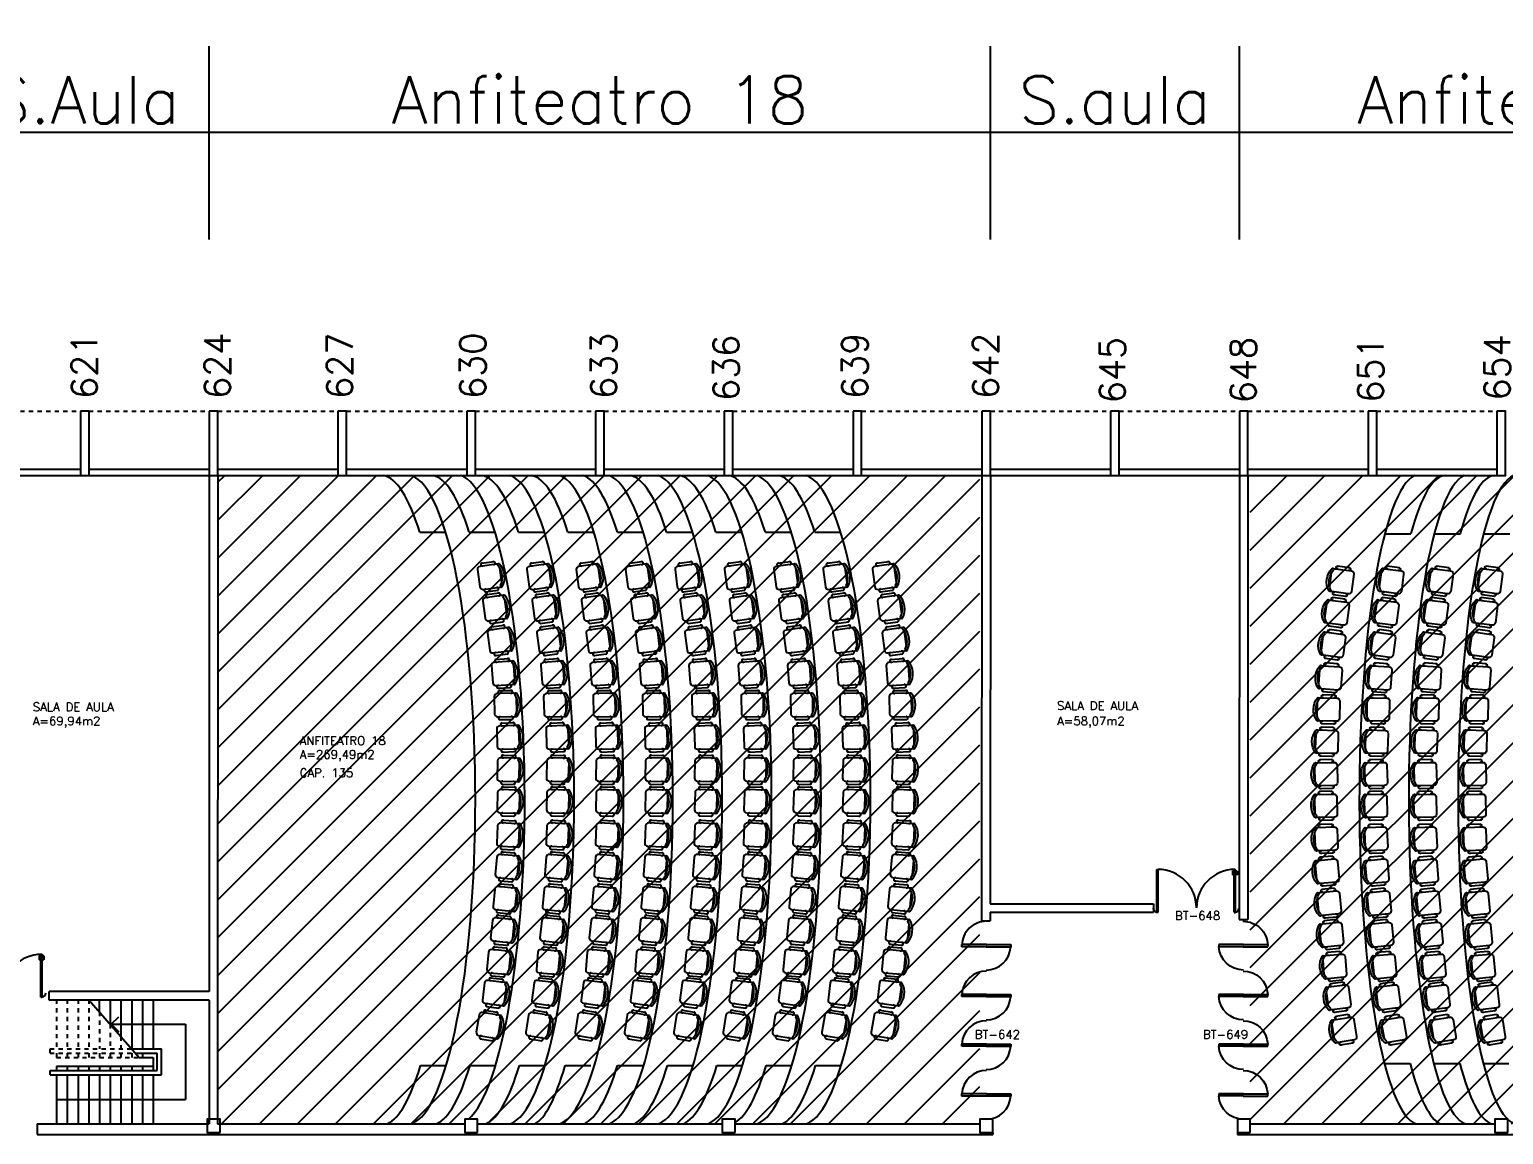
# Model space of a CAD drawing. Extents: x 34 to 586, y 527 to 658.
# Drawn here: x 188.79 to 223.13, y 597.07 to 622.81 of the extents above; entities that cross this region are included whole.
import ezdxf

# ---------------------------------------------------------------- set-up
doc = ezdxf.new("R2010")
doc.units = 0
doc.header["$LTSCALE"] = 0.02
doc.header["$MEASUREMENT"] = 0
doc.header["$PDMODE"] = 98
doc.linetypes.add('HIDDEN2', pattern=[0.1875, 0.125, -0.0625])
doc.layers.get('0').update_dxf_attribs({"linetype": 'CONTINUOUS'})
doc.layers.get('DEFPOINTS').update_dxf_attribs({"linetype": 'CONTINUOUS'})
for name, color, linetype in [('ALV', 2, 'CONTINUOUS'), ('AR-EST-CNC-IDE', 2, 'CONTINUOUS'), ('AREA', 2, 'CONTINUOUS'), ('ESC', 1, 'CONTINUOUS'), ('ESQ', 2, 'CONTINUOUS'), ('ESTR', 3, 'CONTINUOUS'), ('LAYOUT-ANF', 1, 'CONTINUOUS'), ('PORTA', 2, 'CONTINUOUS'), ('PROJ', 1, 'HIDDEN2'), ('TEXTO', 2, 'CONTINUOUS'), ('TEXTO-CENTRO-CUSTO', 2, 'CONTINUOUS'), ('TEXTO-ENDEREÇO', 2, 'CONTINUOUS')]:
    doc.layers.add(name, color=color, linetype=linetype)
doc.styles.add('1', font='romans.shx', dxfattribs={"height": 1.1})
doc.styles.add('NOPILAR', font='simplex.shx', dxfattribs={"height": 0.6})
doc.styles.add('UNB-100', font='simplex.shx', dxfattribs={"height": 0.2})
doc.styles.add('UNB-100-1', font='simplex.shx', dxfattribs={"height": 0.2})
doc.dimstyles.new('1-600', dxfattribs={"dimtxt": 1.1, "dimasz": 2.5, "dimexe": 2, "dimexo": 4, "dimgap": 0.2, "dimtad": 1, "dimdec": 0, "dimzin": 4, "dimdsep": 46, "dimlunit": 6, "dimtxsty": '1', "dimblk1": 'NONE', "dimblk2": 'NONE', "dimsah": 1, "dimcen": 0, "dimclrd": 2, "dimclre": 2, "dimclrt": 2, "dimadec": 0, "dimazin": 0, "dimtfac": 1, "dimtdec": 0, "dimtmove": 2, "dimatfit": 3, "dimldrblk": 'NONE', "dimfxl": 1, "dimtolj": 1, "dimtzin": 0, "dimarcsym": 0})

# ---------------------------------------------------------------- blocks, each defined once
blk = doc.blocks.new('A$C4811567E')
at = {"layer": 'ESQ'}
for p, q in [((0.57, 4.07), (0, 4.07)), ((0, 4.02), (0, 4.07)), ((0.57, 4.02), (0, 4.02)), ((0.567, 4.071), (1.137, 4.071)), ((0.567, 4.021), (1.137, 4.021)), ((1.137, 4.071), (1.137, 4.021)), ((0.57, 2.909), (0, 2.909)), ((0, 2.859), (0, 2.909)), ((0.57, 2.859), (0, 2.859)), ((0.567, 2.91), (1.137, 2.91)), ((0.567, 2.86), (1.137, 2.86)), ((1.137, 2.91), (1.137, 2.86)), ((0.57, 1.752), (0, 1.752)), ((0, 1.702), (0, 1.752)), ((0.567, 1.754), (1.137, 1.754)), ((1.137, 1.754), (1.137, 1.704)), ((0.57, 1.702), (0, 1.702)), ((0.567, 1.704), (1.137, 1.704)), ((0.57, 0.593), (0, 0.593)), ((0, 0.543), (0, 0.593)), ((0.57, 0.543), (0, 0.543)), ((0.567, 0.594), (1.137, 0.594)), ((0.567, 0.544), (1.137, 0.544)), ((1.137, 0.594), (1.137, 0.544))]:
    blk.add_line(p, q, dxfattribs=at)
for centre, radius, start, end in [((0.57, 4.044), 0.569, 89.2432, 179.2432), ((0.566, 4.048), 0.571, 269.7203, 357.2739), ((0.571, 2.882), 0.571, 89.7203, 177.2739), ((0.566, 2.887), 0.571, 269.7203, 357.2739), ((0.571, 1.725), 0.571, 89.7203, 177.2739), ((0.566, 1.731), 0.571, 269.7203, 357.2739), ((0.571, 0.566), 0.571, 89.7203, 177.2739), ((0.566, 0.571), 0.571, 269.7203, 357.2739)]:
    blk.add_arc(centre, radius, start, end, dxfattribs=at)
blk = doc.blocks.new('ESCB-TTN')
at = {"color": 1, "linetype": 'HIDDEN2'}
for p, q in [((-3.549, 2.894), (-3.549, 1.746)), ((-3.299, 2.894), (-3.299, 1.746)), ((-3.049, 2.894), (-3.049, 1.746)), ((-2.799, 2.894), (-2.799, 1.746)), ((-2.549, 2.607), (-2.549, 1.746)), ((-2.299, 2.32), (-2.299, 1.746)), ((-3.702, 1.646), (-3.702, 1.746)), ((-3.702, 1.746), (-1.799, 1.746)), ((-2.049, 2.033), (-2.049, 1.746)), ((-3.702, 1.646), (-1.712, 1.646)), ((-3.549, 1.646), (-3.549, 1.546)), ((-3.549, 1.546), (-1.625, 1.546)), ((-3.299, 1.646), (-3.299, 1.546)), ((-3.049, 1.646), (-3.049, 1.546)), ((-2.799, 1.646), (-2.799, 1.546))]:
    blk.add_line(p, q, dxfattribs=at)
at = {"color": 1}
for p, q in [((-2.799, 2.894), (-1.625, 1.546)), ((-2.549, 2.607), (-2.549, 2.894)), ((-2.299, 2.894), (-2.299, 2.32)), ((-2.049, 2.894), (-2.049, 2.033)), ((-1.799, 2.894), (-1.799, 1.746)), ((-1.549, 2.894), (-1.549, 1.746)), ((-1.299, 2.894), (-1.299, 1.746)), ((-1.799, 1.746), (-1.102, 1.746)), ((-1.102, 1.143), (-1.102, 1.746)), ((-2.549, 1.646), (-2.549, 1.546)), ((-2.299, 1.646), (-2.299, 1.546)), ((-2.049, 1.646), (-2.049, 1.546)), ((-1.799, 1.646), (-1.799, 1.546)), ((-1.712, 1.646), (-1.202, 1.646)), ((-1.625, 1.546), (-1.299, 1.546)), ((-1.549, 1.646), (-1.549, 1.546)), ((-1.299, 1.546), (-1.299, 1.243)), ((-1.202, 1.243), (-1.202, 1.646)), ((-3.702, 1.243), (-1.202, 1.243)), ((-3.702, 1.143), (-3.702, 1.243)), ((-3.702, 1.143), (-1.102, 1.143)), ((-3.549, 1.343), (-3.057, 1.343)), ((-3.549, 1.343), (-3.549, 1.243)), ((-3.549, 1.143), (-3.549, -0.007)), ((-3.299, 1.343), (-3.299, 1.243)), ((-3.299, 1.143), (-3.299, -0.007)), ((-3.057, 1.343), (-2.271, 1.343)), ((-3.049, 1.343), (-3.049, 1.243)), ((-3.049, 1.143), (-3.049, -0.007)), ((-2.799, 1.343), (-2.799, 1.243)), ((-2.799, 1.143), (-2.799, -0.007)), ((-2.549, 1.343), (-2.549, 1.243)), ((-2.549, 1.143), (-2.549, -0.007)), ((-2.336, 1.343), (-2.059, 1.343)), ((-2.299, 1.343), (-2.299, 1.243)), ((-2.299, 1.143), (-2.299, -0.007)), ((-2.059, 1.343), (-1.299, 1.343)), ((-2.049, 1.343), (-2.049, 1.243)), ((-2.049, 1.143), (-2.049, -0.007)), ((-1.799, 1.343), (-1.799, 1.243)), ((-1.799, 1.143), (-1.799, -0.007)), ((-1.549, 1.343), (-1.549, 1.243)), ((-1.549, 1.143), (-1.549, -0.007)), ((-1.299, 1.143), (-1.299, -0.007))]:
    blk.add_line(p, q, dxfattribs=at)
at = {"layer": 'ESC'}
for p, q in [((-2.275, 2.32), (-2.099, 2.497)), ((-2.275, 2.32), (-0.549, 2.32)), ((-2.275, 2.32), (-2.099, 2.143)), ((-0.549, 2.32), (-0.549, 0.568)), ((-3.549, 0.568), (-0.549, 0.568))]:
    blk.add_line(p, q, dxfattribs=at)
blk = doc.blocks.new('PTDP-TTN')
for p, q in [((0.084, 0.9), (0.115, 0.9)), ((0.084, -0.1), (0.084, 0.9)), ((0.114, -0.1), (0.114, 0.9)), ((1.884, 0.9), (1.914, 0.9)), ((1.884, -0.1), (1.884, 0.9)), ((1.914, -0.1), (1.914, 0.9)), ((0.084, -0.1), (0.115, -0.1)), ((1.885, -0.101), (1.915, -0.101))]:
    blk.add_line(p, q)
for centre, radius, start, end in [((0.114, 0.006), 0.892, 0, 90), ((1.899, 0.006), 0.892, 90, 180), ((0.098, 0), 0.098, 180, 270), ((1.896, -0.001), 0.0991, 271.7192, 0)]:
    blk.add_arc(centre, radius, start, end)
blk = doc.blocks.new('*D47')
at = {"layer": 'DEFPOINTS', "color": 0, "transparency": 16777216}
for p in [(232.176, 620.42), (216.976, 613.92), (232.176, 613.92)]:
    blk.add_point(p, dxfattribs=at)
at = {"layer": 'TEXTO-CENTRO-CUSTO', "color": 2, "lineweight": -2, "transparency": 16777216}
for p, q in [((232.176, 617.92), (232.176, 622.42)), ((216.976, 620.42), (232.176, 620.42))]:
    blk.add_line(p, q, dxfattribs=at)
at = {"layer": 'TEXTO-CENTRO-CUSTO', "color": 2, "transparency": 16777216, "insert": (224.576, 621.17), "char_height": 1.1, "attachment_point": 5, "style": '1'}
blk.add_mtext('\\A1;Anfiteatro 19', dxfattribs=at)
blk = doc.blocks.new('_NONE')
at = {"color": 0, "linetype": 'ByBlock'}
blk.add_circle((0, 0), 0.25, dxfattribs=at)
blk = doc.blocks.new('*D48')
at = {"layer": 'DEFPOINTS', "color": 0, "transparency": 16777216}
for p in [(216.976, 620.42), (211.176, 613.92), (216.976, 613.92)]:
    blk.add_point(p, dxfattribs=at)
at = {"layer": 'TEXTO-CENTRO-CUSTO', "color": 2, "lineweight": -2, "transparency": 16777216}
for p, q in [((216.976, 617.92), (216.976, 622.42)), ((211.176, 620.42), (216.976, 620.42))]:
    blk.add_line(p, q, dxfattribs=at)
at = {"layer": 'TEXTO-CENTRO-CUSTO', "color": 2, "transparency": 16777216, "insert": (214.076, 621.17), "char_height": 1.1, "attachment_point": 5, "style": '1'}
blk.add_mtext('\\A1;S.aula', dxfattribs=at)
blk = doc.blocks.new('*D49')
at = {"layer": 'DEFPOINTS', "color": 0, "transparency": 16777216}
for p in [(211.176, 620.42), (192.976, 613.92), (211.176, 613.92)]:
    blk.add_point(p, dxfattribs=at)
at = {"layer": 'TEXTO-CENTRO-CUSTO', "color": 2, "lineweight": -2, "transparency": 16777216}
for p, q in [((211.176, 617.92), (211.176, 622.42)), ((192.976, 620.42), (211.176, 620.42))]:
    blk.add_line(p, q, dxfattribs=at)
at = {"layer": 'TEXTO-CENTRO-CUSTO', "color": 2, "transparency": 16777216, "insert": (202.076, 621.17), "char_height": 1.1, "attachment_point": 5, "style": '1'}
blk.add_mtext('\\A1;Anfiteatro 18', dxfattribs=at)
blk = doc.blocks.new('*D50')
at = {"layer": 'DEFPOINTS', "color": 0, "transparency": 16777216}
for p in [(192.976, 620.42), (187.176, 613.92), (192.976, 613.92)]:
    blk.add_point(p, dxfattribs=at)
at = {"layer": 'TEXTO-CENTRO-CUSTO', "color": 2, "lineweight": -2, "transparency": 16777216}
for p, q in [((192.976, 617.92), (192.976, 622.42)), ((187.176, 620.42), (192.976, 620.42))]:
    blk.add_line(p, q, dxfattribs=at)
at = {"layer": 'TEXTO-CENTRO-CUSTO', "color": 2, "transparency": 16777216, "insert": (190.076, 621.17), "char_height": 1.1, "attachment_point": 5, "style": '1'}
blk.add_mtext('\\A1;S.Aula', dxfattribs=at)
blk = doc.blocks.new('CHAIR7')
for p, q in [((0, 9), (0, -9)), ((20, 12), (3, 12)), ((5.125, 15.041986), (17.875, 15.041986)), ((23, -7.440115), (23, 7.440115)), ((3, -12), (20, -12)), ((5.125, -15), (17.875, -15))]:
    blk.add_line(p, q)
for centre, radius, start, end in [((3, 9), 3, 90, 180), ((5.5625, 13.541986), 1.5625, 73.739795, 286.260205), ((17.4375, 13.541986), 1.5625, 253.739795, 106.260205), ((20, 9), 3, 62.415559, 90), ((22.344677, 11.120498), 1.096801, 53.309935, 212.027413), ((4.823592, 0), 19.640192, 327.575753, 32.424247), ((7, 0), 20, 323.130102, 36.869898), ((3, -9), 3, 180, 270), ((5.5625, -13.5), 1.5625, 73.739795, 286.260205), ((17.4375, -13.5), 1.5625, 253.739795, 106.260205), ((20, -9), 3, 270, 297.584441), ((22.344677, -11.120498), 1.096801, 147.972587, 306.690065)]:
    blk.add_arc(centre, radius, start, end)

msp = doc.modelspace()

# ---------------------------------------------------------------- hatches: boundary and pattern name
h = msp.add_hatch()
h.set_pattern_fill('ANSI31', color=1, scale=5, style=0)
h.set_pattern_definition([(45, (0, 100), (-0.44194174, 0.44194174), [])])
h.paths.add_polyline_path([(90.976, 612.42), (73.151, 612.42), (73.151, 597.319), (90.976, 597.319)])
h.paths.add_polyline_path([(114.983, 612.42), (97.158, 612.42), (97.158, 597.319), (114.983, 597.319)])
h.paths.add_polyline_path([(135.972, 612.42), (121.229, 612.42), (121.229, 597.32), (135.972, 597.32)])
h.paths.add_polyline_path([(156.912, 612.42), (142.169, 612.42), (142.169, 597.32), (156.912, 597.32)])
h.paths.add_polyline_path([(210.929, 612.42), (193.172, 612.42), (193.172, 597.32), (210.929, 597.32)])
h.paths.add_polyline_path([(231.972, 612.42), (217.229, 612.42), (217.229, 597.32), (231.972, 597.32)])

# ---------------------------------------------------------------- linework, layer by layer
at = {"layer": 'ALV'}
for p, q in [((187.176, 612.57), (189.976, 612.57)), ((187.176, 612.42), (189.976, 612.42)), ((190.176, 612.57), (192.976, 612.57)), ((190.176, 612.42), (192.976, 612.42)), ((192.976, 612.42), (192.972, 600.4)), ((193.176, 612.42), (193.172, 597.319)), ((193.176, 612.57), (195.976, 612.57)), ((193.176, 612.42), (195.976, 612.42)), ((196.176, 612.57), (198.976, 612.57)), ((196.176, 612.42), (198.976, 612.42)), ((199.176, 612.57), (201.976, 612.57)), ((199.176, 612.42), (201.976, 612.42)), ((202.176, 612.57), (204.976, 612.57)), ((202.176, 612.42), (204.976, 612.42)), ((205.176, 612.57), (207.976, 612.57)), ((205.176, 612.42), (207.976, 612.42)), ((208.176, 612.57), (210.976, 612.57)), ((208.176, 612.42), (210.976, 612.42)), ((210.976, 612.42), (210.972, 602.047)), ((211.176, 612.42), (211.172, 602.446)), ((211.176, 612.57), (213.976, 612.57)), ((211.176, 612.42), (213.976, 612.42)), ((214.176, 612.57), (216.976, 612.57)), ((214.176, 612.42), (216.976, 612.42)), ((216.976, 612.42), (216.972, 602.077)), ((217.176, 612.42), (217.172, 602.077)), ((217.176, 612.57), (219.976, 612.57)), ((217.176, 612.42), (219.976, 612.42)), ((220.176, 612.57), (222.976, 612.57)), ((220.176, 612.42), (222.976, 612.42)), ((211.172, 602.446), (214.972, 602.446)), ((214.972, 602.446), (214.972, 602.246)), ((210.971, 602.047), (211.173, 602.047)), ((211.172, 602.246), (214.972, 602.246)), ((211.172, 602.246), (211.172, 602.047)), ((216.972, 602.077), (217.172, 602.077)), ((192.972, 600.4), (189.251, 600.4)), ((189.251, 600.2), (189.251, 600.4)), ((192.972, 600.2), (189.251, 600.2)), ((192.972, 600.2), (192.972, 597.315)), ((188.971, 597.319), (188.971, 597.069)), ((188.971, 597.315), (192.972, 597.315)), ((188.971, 597.315), (188.971, 597.069)), ((193.172, 597.319), (198.929, 597.319)), ((199.229, 597.319), (204.929, 597.319)), ((205.229, 597.319), (210.929, 597.319)), ((217.229, 597.319), (222.929, 597.319)), ((188.971, 597.069), (193.428, 597.069)), ((193.079, 597.069), (199.077, 597.069)), ((199.079, 597.069), (205.077, 597.069)), ((205.079, 597.069), (211.231, 597.069)), ((211.231, 597.115), (211.231, 597.069)), ((216.929, 597.117), (216.929, 597.069)), ((216.929, 597.069), (223.077, 597.069)), ((223.079, 597.069), (229.077, 597.069))]:
    msp.add_line(p, q, dxfattribs=at)
at = {"layer": 'ESTR'}
for points in [[(189.976, 613.92), (189.976, 612.42), (190.176, 612.42), (190.176, 613.92)], [(192.976, 613.92), (192.976, 612.42), (193.176, 612.42), (193.176, 613.92)], [(195.976, 613.92), (195.976, 612.42), (196.176, 612.42), (196.176, 613.92)], [(198.976, 613.92), (198.976, 612.42), (199.176, 612.42), (199.176, 613.92)], [(201.976, 613.92), (201.976, 612.42), (202.176, 612.42), (202.176, 613.92)], [(204.976, 613.92), (204.976, 612.42), (205.176, 612.42), (205.176, 613.92)], [(207.976, 613.92), (207.976, 612.42), (208.176, 612.42), (208.176, 613.92)], [(210.976, 613.92), (210.976, 612.42), (211.176, 612.42), (211.176, 613.92)], [(213.976, 613.92), (213.976, 612.42), (214.176, 612.42), (214.176, 613.92)], [(216.976, 613.92), (216.976, 612.42), (217.176, 612.42), (217.176, 613.92)], [(219.976, 613.92), (219.976, 612.42), (220.176, 612.42), (220.176, 613.92)], [(222.976, 613.92), (222.976, 612.42), (223.176, 612.42), (223.176, 613.92)]]:
    msp.add_lwpolyline(points, close=True, dxfattribs=at)
for points in [[(193.229, 597.117), (193.229, 597.423), (192.929, 597.423), (192.929, 597.117), (193.228, 597.117)], [(199.229, 597.117), (199.229, 597.423), (198.929, 597.423), (198.929, 597.117), (199.228, 597.117)], [(205.229, 597.117), (205.229, 597.423), (204.929, 597.423), (204.929, 597.117), (205.228, 597.117)], [(211.229, 597.117), (211.229, 597.423), (210.929, 597.423), (210.929, 597.117), (211.228, 597.117)], [(217.229, 597.117), (217.229, 597.423), (216.929, 597.423), (216.929, 597.117), (217.228, 597.117)], [(223.229, 597.117), (223.229, 597.423), (222.929, 597.423), (222.929, 597.117), (223.228, 597.117)]]:
    msp.add_lwpolyline(points, dxfattribs=at)
at = {"layer": 'LAYOUT-ANF'}
for p, q in [((197.881, 611.099), (198.485, 611.099)), ((199.031, 611.099), (199.636, 611.099)), ((200.181, 611.099), (200.786, 611.099)), ((201.333, 611.099), (201.937, 611.099)), ((202.486, 611.099), (203.086, 611.099)), ((203.632, 611.099), (204.237, 611.099)), ((204.783, 611.099), (205.387, 611.099)), ((205.933, 611.099), (206.537, 611.099)), ((207.084, 611.099), (207.688, 611.099)), ((220.367, 611.065), (220.974, 611.065)), ((221.518, 611.065), (222.125, 611.065)), ((222.668, 611.065), (223.275, 611.065)), ((197.902, 598.679), (198.498, 598.679)), ((199.052, 598.679), (199.648, 598.679)), ((200.202, 598.679), (200.798, 598.679)), ((201.27, 598.679), (201.866, 598.679)), ((202.488, 598.679), (203.099, 598.679)), ((203.653, 598.679), (204.249, 598.679)), ((204.803, 598.679), (205.399, 598.679)), ((205.954, 598.679), (206.55, 598.679)), ((207.104, 598.679), (207.7, 598.679)), ((220.356, 598.725), (220.953, 598.725)), ((221.507, 598.725), (222.114, 598.725)), ((222.658, 598.725), (223.254, 598.725))]:
    msp.add_line(p, q, dxfattribs=at)
for centre, major_axis, ratio, start_param, end_param in [((196.976, 604.854), (0, 7.57), 0.211466, 5.682475, 6.246709), ((197.576, 604.869), (0, 7.57), 0.211466, 3.21388, 6.210901), ((198.126, 604.854), (0, -7.57), 0.211511, 8.824068, 9.388302), ((198.726, 604.869), (0, -7.57), 0.211511, 6.464337, 9.352493), ((199.276, 604.854), (0, -7.57), 0.211565, 8.824068, 9.388301), ((199.876, 604.869), (0, -7.57), 0.211565, 6.355472, 9.352493), ((200.426, 604.854), (0, 7.57), 0.211824, 5.682475, 6.246708), ((201.026, 604.869), (0, 7.57), 0.211824, 3.213879, 6.2109), ((201.576, 604.869), (0, -7.57), 0.211695, 8.820633, 9.352493), ((202.176, 604.869), (0, -7.57), 0.211695, 6.355472, 9.352493), ((202.726, 604.854), (0, -7.57), 0.211773, 8.824068, 9.3883), ((203.326, 604.869), (0, -7.57), 0.211773, 6.355472, 9.352493), ((203.876, 604.854), (0, -7.57), 0.211858, 2.540883, 3.105115), ((204.476, 604.869), (0, -7.57), 0.211858, 0.072286, 3.069307), ((205.026, 604.854), (0, -7.57), 0.211951, 8.824068, 9.3883), ((205.626, 604.869), (0, -7.57), 0.211951, 6.355471, 9.352492), ((206.176, 604.854), (0, -7.57), 0.212052, 8.824068, 9.388299), ((206.776, 604.869), (0, -7.57), 0.212052, 6.355471, 9.352492), ((221.176, 604.875), (0, 7.57), 0.185677, 6.365996, 9.364833), ((222.326, 604.875), (0, 7.57), 0.185545, 6.365996, 9.364834), ((221.775, 604.846), (0.003, 7.574), 0.186023, 0.002479, 0.607335), ((223.476, 604.875), (0, 7.57), 0.185425, 6.365996, 9.364834), ((222.925, 604.846), (0.003, 7.574), 0.18589, 0.002478, 0.607335), ((196.976, 604.856), (0, 7.57), 0.211466, 3.235399, 3.758071), ((198.126, 604.856), (0, -7.57), 0.211511, 6.376991, 6.899664), ((199.276, 604.856), (0, -7.57), 0.211565, 6.376991, 6.899664), ((200.651, 604.856), (-0.225, -7.57), 0.181868, 6.382552, 6.90509), ((201.561, 604.856), (0, -7.57), 0.211695, 6.376991, 6.899664), ((202.726, 604.856), (0, -7.57), 0.211773, 6.376991, 6.899664), ((203.876, 604.856), (0, -7.57), 0.211858, 0.093805, 0.616479), ((205.026, 604.856), (0, -7.57), 0.211951, 6.409802, 6.899664), ((206.176, 604.856), (0, -7.57), 0.212052, 6.376991, 6.899664), ((221.776, 604.863), (0, 7.57), 0.185677, 8.799481, 9.341965), ((222.933, 604.875), (0, 7.57), 0.185545, 8.802273, 9.364834)]:
    msp.add_ellipse(centre, major_axis=major_axis, ratio=ratio, start_param=start_param, end_param=end_param, dxfattribs=at)
at = {"layer": 'PORTA'}
for p, q in [((216.814, 603.205), (216.814, 603.115)), ((216.814, 603.205), (216.854, 603.205)), ((216.824, 603.115), (216.814, 603.115)), ((216.824, 603.195), (216.824, 603.115)), ((216.824, 603.195), (216.854, 603.195)), ((216.924, 603.205), (216.884, 603.205)), ((216.914, 603.195), (216.884, 603.195)), ((216.914, 603.195), (216.914, 603.115)), ((216.914, 603.115), (216.924, 603.115)), ((216.924, 603.205), (216.924, 603.115)), ((189.015, 601.228), (189.056, 601.228)), ((189.015, 601.228), (189.015, 601.138)), ((189.025, 601.138), (189.016, 601.138)), ((189.025, 601.218), (189.056, 601.218)), ((189.025, 601.218), (189.025, 601.138)), ((189.126, 601.228), (189.086, 601.228)), ((189.116, 601.218), (189.086, 601.218)), ((189.116, 601.218), (189.116, 601.138)), ((189.116, 601.138), (189.125, 601.138)), ((189.126, 601.228), (189.126, 601.138))]:
    msp.add_line(p, q, dxfattribs=at)
at = {"layer": 'PROJ'}
for p, q in [((187.176, 613.92), (189.976, 613.92)), ((190.176, 613.92), (192.976, 613.92)), ((193.176, 613.92), (195.976, 613.92)), ((196.176, 613.92), (198.976, 613.92)), ((199.176, 613.92), (201.976, 613.92)), ((202.176, 613.92), (204.976, 613.92)), ((205.176, 613.92), (207.976, 613.92)), ((208.176, 613.92), (210.976, 613.92)), ((211.176, 613.92), (213.976, 613.92)), ((214.176, 613.92), (216.976, 613.92)), ((217.176, 613.92), (219.976, 613.92)), ((220.176, 613.92), (222.976, 613.92))]:
    msp.add_line(p, q, dxfattribs=at)

# ---------------------------------------------------------------- block references
at = {"layer": 'ESC', "rotation": 359.9999999999999}
msp.add_blockref('ESCB-TTN', (192.969, 597.316), dxfattribs=at)
at = {"layer": 'ESQ', "rotation": 359.9999999999999}
msp.add_blockref('A$C4811567E', (210.512, 597.423), dxfattribs=at)
at = {"layer": 'ESQ', "xscale": -1, "rotation": 359.9999999999999}
msp.add_blockref('A$C4811567E', (217.637, 597.423), dxfattribs=at)
at = {"layer": 'LAYOUT-ANF'}
for p, xscale, yscale, zscale, rotation in [((199.255, 610.026), 0.02250000000000036, 0.02250000000000036, 0.02250000000000036, 7.678173057542956), ((200.405, 610.026), 0.02250000000000036, 0.02250000000000036, 0.02250000000000036, 7.678173057542956), ((201.555, 610.026), 0.02250000000000036, 0.02250000000000036, 0.02250000000000036, 7.678173057542956), ((202.705, 610.026), 0.02250000000000036, 0.02250000000000036, 0.02250000000000036, 7.678173057542956), ((203.855, 610.026), 0.02250000000000036, 0.02250000000000036, 0.02250000000000036, 7.678173057542956), ((205.005, 610.026), 0.02250000000000036, 0.02250000000000036, 0.02250000000000036, 7.678173057542956), ((206.155, 610.026), 0.02250000000000036, 0.02250000000000036, 0.02250000000000036, 7.678173057542956), ((207.305, 610.026), 0.02250000000000036, 0.02250000000000036, 0.02250000000000036, 7.678173057542956), ((208.455, 610.026), 0.02250000000000036, 0.02250000000000036, 0.02250000000000036, 7.678173057542956), ((199.376, 609.295), 0.02250000000000036, 0.02250000000000036, 0.02250000000000036, 7.678173057542956), ((200.526, 609.295), 0.02250000000000036, 0.02250000000000036, 0.02250000000000036, 7.678173057542956), ((201.676, 609.295), 0.02250000000000036, 0.02250000000000036, 0.02250000000000036, 7.678173057542956), ((202.826, 609.295), 0.02250000000000036, 0.02250000000000036, 0.02250000000000036, 7.678173057542956), ((203.976, 609.295), 0.02250000000000036, 0.02250000000000036, 0.02250000000000036, 7.678173057542956), ((205.126, 609.295), 0.02250000000000036, 0.02250000000000036, 0.02250000000000036, 7.678173057542956), ((206.276, 609.295), 0.02250000000000036, 0.02250000000000036, 0.02250000000000036, 7.678173057542956), ((207.426, 609.295), 0.02250000000000036, 0.02250000000000036, 0.02250000000000036, 7.678173057542956), ((208.576, 609.295), 0.02250000000000036, 0.02250000000000036, 0.02250000000000036, 7.678173057542956), ((199.484, 608.544), 0.02250000000000036, 0.02250000000000036, 0.02250000000000036, 7.678173057542956), ((200.634, 608.544), 0.02250000000000036, 0.02250000000000036, 0.02250000000000036, 7.678173057542956), ((201.784, 608.544), 0.02250000000000036, 0.02250000000000036, 0.02250000000000036, 7.678173057542956), ((202.934, 608.544), 0.02250000000000036, 0.02250000000000036, 0.02250000000000036, 7.678173057542956), ((204.084, 608.544), 0.02250000000000036, 0.02250000000000036, 0.02250000000000036, 7.678173057542956), ((205.234, 608.544), 0.02250000000000036, 0.02250000000000036, 0.02250000000000036, 7.678173057542956), ((206.384, 608.544), 0.02250000000000036, 0.02250000000000036, 0.02250000000000036, 7.678173057542956), ((207.534, 608.544), 0.02250000000000036, 0.02250000000000036, 0.02250000000000036, 7.678173057542956), ((208.684, 608.544), 0.02250000000000036, 0.02250000000000036, 0.02250000000000036, 7.678173057542956), ((199.566, 607.791), 0.0225000000000001, 0.0225000000000001, 0.0225000000000001, 4.29631142105244), ((200.716, 607.791), 0.0225000000000001, 0.0225000000000001, 0.0225000000000001, 4.29631142105244), ((201.866, 607.791), 0.0225000000000001, 0.0225000000000001, 0.0225000000000001, 4.29631142105244), ((203.016, 607.791), 0.0225000000000001, 0.0225000000000001, 0.0225000000000001, 4.29631142105244), ((204.166, 607.791), 0.0225000000000001, 0.0225000000000001, 0.0225000000000001, 4.29631142105244), ((205.316, 607.791), 0.0225000000000001, 0.0225000000000001, 0.0225000000000001, 4.29631142105244), ((206.466, 607.791), 0.0225000000000001, 0.0225000000000001, 0.0225000000000001, 4.29631142105244), ((207.616, 607.791), 0.0225000000000001, 0.0225000000000001, 0.0225000000000001, 4.29631142105244), ((208.766, 607.791), 0.0225000000000001, 0.0225000000000001, 0.0225000000000001, 4.29631142105244), ((199.622, 607.068), 0.0224999999999996, 0.0224999999999996, 0.0224999999999996, 1.19068981381212), ((200.772, 607.068), 0.0224999999999996, 0.0224999999999996, 0.0224999999999996, 1.19068981381212), ((201.922, 607.068), 0.0224999999999996, 0.0224999999999996, 0.0224999999999996, 1.19068981381212), ((203.072, 607.068), 0.0224999999999996, 0.0224999999999996, 0.0224999999999996, 1.19068981381212), ((204.222, 607.068), 0.0224999999999996, 0.0224999999999996, 0.0224999999999996, 1.19068981381212), ((205.372, 607.068), 0.0224999999999996, 0.0224999999999996, 0.0224999999999996, 1.19068981381212), ((206.522, 607.068), 0.0224999999999996, 0.0224999999999996, 0.0224999999999996, 1.19068981381212), ((207.672, 607.068), 0.0224999999999996, 0.0224999999999996, 0.0224999999999996, 1.19068981381212), ((208.822, 607.068), 0.0224999999999996, 0.0224999999999996, 0.0224999999999996, 1.19068981381212), ((199.68, 606.313), 0.02250000000000026, 0.02250000000000026, 0.02250000000000026, 1.737918454762461), ((200.83, 606.313), 0.02250000000000026, 0.02250000000000026, 0.02250000000000026, 1.737918454762461), ((201.98, 606.313), 0.02250000000000026, 0.02250000000000026, 0.02250000000000026, 1.737918454762461), ((203.13, 606.313), 0.02250000000000026, 0.02250000000000026, 0.02250000000000026, 1.737918454762461), ((204.28, 606.313), 0.02250000000000026, 0.02250000000000026, 0.02250000000000026, 1.737918454762461), ((205.43, 606.313), 0.02250000000000026, 0.02250000000000026, 0.02250000000000026, 1.737918454762461), ((206.58, 606.313), 0.02250000000000026, 0.02250000000000026, 0.02250000000000026, 1.737918454762461), ((207.73, 606.313), 0.02250000000000026, 0.02250000000000026, 0.02250000000000026, 1.737918454762461), ((208.88, 606.313), 0.02250000000000026, 0.02250000000000026, 0.02250000000000026, 1.737918454762461), ((199.687, 605.573), 0.02250000000000013, 0.02250000000000013, 0.02250000000000013, 358.5900019696629), ((200.837, 605.573), 0.02250000000000013, 0.02250000000000013, 0.02250000000000013, 358.5900019696629), ((201.987, 605.573), 0.02250000000000013, 0.02250000000000013, 0.02250000000000013, 358.5900019696629), ((203.137, 605.573), 0.02250000000000013, 0.02250000000000013, 0.02250000000000013, 358.5900019696629), ((204.287, 605.573), 0.02250000000000013, 0.02250000000000013, 0.02250000000000013, 358.5900019696629), ((205.437, 605.573), 0.02250000000000013, 0.02250000000000013, 0.02250000000000013, 358.5900019696629), ((206.587, 605.573), 0.02250000000000013, 0.02250000000000013, 0.02250000000000013, 358.5900019696629), ((207.737, 605.573), 0.02250000000000013, 0.02250000000000013, 0.02250000000000013, 358.5900019696629), ((208.887, 605.573), 0.02250000000000013, 0.02250000000000013, 0.02250000000000013, 358.5900019696629), ((199.688, 604.835), 0.02250000000000013, 0.02250000000000013, 0.02250000000000013, 358.5900019696629), ((200.839, 604.835), 0.02250000000000013, 0.02250000000000013, 0.02250000000000013, 358.5900019696629), ((201.989, 604.835), 0.02250000000000013, 0.02250000000000013, 0.02250000000000013, 358.5900019696629), ((203.139, 604.835), 0.02250000000000013, 0.02250000000000013, 0.02250000000000013, 358.5900019696629), ((204.289, 604.835), 0.02250000000000013, 0.02250000000000013, 0.02250000000000013, 358.5900019696629), ((205.439, 604.835), 0.02250000000000013, 0.02250000000000013, 0.02250000000000013, 358.5900019696629), ((206.589, 604.835), 0.02250000000000013, 0.02250000000000013, 0.02250000000000013, 358.5900019696629), ((207.739, 604.835), 0.02250000000000013, 0.02250000000000013, 0.02250000000000013, 358.5900019696629), ((208.889, 604.835), 0.02250000000000013, 0.02250000000000013, 0.02250000000000013, 358.5900019696629), ((199.683, 604.06), 0.02250000000000016, 0.02250000000000016, 0.02250000000000016, 357.3067456399812), ((200.833, 604.06), 0.02250000000000016, 0.02250000000000016, 0.02250000000000016, 357.3067456399812), ((201.983, 604.06), 0.02250000000000016, 0.02250000000000016, 0.02250000000000016, 357.3067456399812), ((203.133, 604.06), 0.02250000000000016, 0.02250000000000016, 0.02250000000000016, 357.3067456399812), ((204.283, 604.06), 0.02250000000000016, 0.02250000000000016, 0.02250000000000016, 357.3067456399812), ((205.433, 604.06), 0.02250000000000016, 0.02250000000000016, 0.02250000000000016, 357.3067456399812), ((206.583, 604.06), 0.02250000000000016, 0.02250000000000016, 0.02250000000000016, 357.3067456399812), ((207.733, 604.06), 0.02250000000000016, 0.02250000000000016, 0.02250000000000016, 357.3067456399812), ((208.883, 604.06), 0.02250000000000016, 0.02250000000000016, 0.02250000000000016, 357.3067456399812), ((199.659, 603.328), 0.02250000000000034, 0.02250000000000034, 0.02250000000000034, 355.0656273895718), ((200.809, 603.328), 0.02250000000000034, 0.02250000000000034, 0.02250000000000034, 355.0656273895718), ((201.959, 603.328), 0.02250000000000034, 0.02250000000000034, 0.02250000000000034, 355.0656273895718), ((203.109, 603.328), 0.02250000000000034, 0.02250000000000034, 0.02250000000000034, 355.0656273895718), ((204.259, 603.328), 0.02250000000000034, 0.02250000000000034, 0.02250000000000034, 355.0656273895718), ((205.409, 603.328), 0.02250000000000034, 0.02250000000000034, 0.02250000000000034, 355.0656273895718), ((206.559, 603.328), 0.02250000000000034, 0.02250000000000034, 0.02250000000000034, 355.0656273895718), ((207.709, 603.328), 0.02250000000000034, 0.02250000000000034, 0.02250000000000034, 355.0656273895718), ((208.859, 603.328), 0.02250000000000034, 0.02250000000000034, 0.02250000000000034, 355.0656273895718), ((199.608, 602.585), 0.02249999999999998, 0.02249999999999998, 0.02249999999999998, 354.3557228193774), ((200.758, 602.585), 0.02249999999999998, 0.02249999999999998, 0.02249999999999998, 354.3557228193774), ((201.908, 602.585), 0.02249999999999998, 0.02249999999999998, 0.02249999999999998, 354.3557228193774), ((203.058, 602.585), 0.02249999999999998, 0.02249999999999998, 0.02249999999999998, 354.3557228193774), ((204.208, 602.585), 0.02249999999999998, 0.02249999999999998, 0.02249999999999998, 354.3557228193774), ((205.358, 602.585), 0.02249999999999998, 0.02249999999999998, 0.02249999999999998, 354.3557228193774), ((206.508, 602.585), 0.02249999999999998, 0.02249999999999998, 0.02249999999999998, 354.3557228193774), ((207.658, 602.585), 0.02249999999999998, 0.02249999999999998, 0.02249999999999998, 354.3557228193774), ((208.808, 602.585), 0.02249999999999998, 0.02249999999999998, 0.02249999999999998, 354.3557228193774), ((199.552, 601.854), 0.02250000000000046, 0.02250000000000046, 0.02250000000000046, 354.2844521686301), ((200.702, 601.854), 0.02250000000000046, 0.02250000000000046, 0.02250000000000046, 354.2844521686301), ((201.852, 601.854), 0.02250000000000046, 0.02250000000000046, 0.02250000000000046, 354.2844521686301), ((203.002, 601.854), 0.02250000000000046, 0.02250000000000046, 0.02250000000000046, 354.2844521686301), ((204.152, 601.854), 0.02250000000000046, 0.02250000000000046, 0.02250000000000046, 354.2844521686301), ((205.302, 601.854), 0.02250000000000046, 0.02250000000000046, 0.02250000000000046, 354.2844521686301), ((206.452, 601.854), 0.02250000000000046, 0.02250000000000046, 0.02250000000000046, 354.2844521686301), ((207.602, 601.854), 0.02250000000000046, 0.02250000000000046, 0.02250000000000046, 354.2844521686301), ((208.752, 601.854), 0.02250000000000046, 0.02250000000000046, 0.02250000000000046, 354.2844521686301), ((199.466, 601.113), 0.02250000000000001, 0.02250000000000001, 0.02250000000000001, 354.8316808095803), ((200.617, 601.113), 0.02250000000000001, 0.02250000000000001, 0.02250000000000001, 354.8316808095803), ((201.766, 601.113), 0.02250000000000001, 0.02250000000000001, 0.02250000000000001, 354.8316808095803), ((202.916, 601.113), 0.02250000000000001, 0.02250000000000001, 0.02250000000000001, 354.8316808095803), ((204.067, 601.113), 0.02250000000000001, 0.02250000000000001, 0.02250000000000001, 354.8316808095803), ((205.217, 601.113), 0.02250000000000001, 0.02250000000000001, 0.02250000000000001, 354.8316808095803), ((206.367, 601.113), 0.02250000000000001, 0.02250000000000001, 0.02250000000000001, 354.8316808095803), ((207.517, 601.113), 0.02250000000000001, 0.02250000000000001, 0.02250000000000001, 354.8316808095803), ((208.667, 601.113), 0.02250000000000001, 0.02250000000000001, 0.02250000000000001, 354.8316808095803), ((199.367, 600.401), 0.02250000000000016, 0.02250000000000016, 0.02250000000000016, 352.7767122914669), ((200.518, 600.401), 0.02250000000000016, 0.02250000000000016, 0.02250000000000016, 352.7767122914669), ((201.667, 600.401), 0.02250000000000016, 0.02250000000000016, 0.02250000000000016, 352.7767122914669), ((202.818, 600.401), 0.02250000000000016, 0.02250000000000016, 0.02250000000000016, 352.7767122914669), ((203.968, 600.401), 0.02250000000000016, 0.02250000000000016, 0.02250000000000016, 352.7767122914669), ((205.118, 600.401), 0.02250000000000016, 0.02250000000000016, 0.02250000000000016, 352.7767122914669), ((206.268, 600.401), 0.02250000000000016, 0.02250000000000016, 0.02250000000000016, 352.7767122914669), ((207.418, 600.401), 0.02250000000000016, 0.02250000000000016, 0.02250000000000016, 352.7767122914669), ((208.568, 600.401), 0.02250000000000016, 0.02250000000000016, 0.02250000000000016, 352.7767122914669), ((199.232, 599.653), 0.02249999999999913, 0.02249999999999913, 0.02249999999999913, 350.578427687833), ((200.382, 599.653), 0.02249999999999913, 0.02249999999999913, 0.02249999999999913, 350.578427687833), ((201.532, 599.653), 0.02249999999999913, 0.02249999999999913, 0.02249999999999913, 350.578427687833), ((202.682, 599.653), 0.02249999999999913, 0.02249999999999913, 0.02249999999999913, 350.578427687833), ((203.832, 599.653), 0.02249999999999913, 0.02249999999999913, 0.02249999999999913, 350.578427687833), ((204.982, 599.653), 0.02249999999999913, 0.02249999999999913, 0.02249999999999913, 350.578427687833), ((206.132, 599.653), 0.02249999999999913, 0.02249999999999913, 0.02249999999999913, 350.578427687833), ((207.282, 599.653), 0.02249999999999913, 0.02249999999999913, 0.02249999999999913, 350.578427687833), ((208.432, 599.653), 0.02249999999999913, 0.02249999999999913, 0.02249999999999913, 350.578427687833)]:
    msp.add_blockref('CHAIR7', p, dxfattribs=dict(at, xscale=xscale, yscale=yscale, zscale=zscale, rotation=rotation))
at = {"layer": 'LAYOUT-ANF', "extrusion": (0, 0, -1), "zscale": -0.0225}
for p, xscale, yscale, rotation in [((-219.616, 609.922), 0.0224999999999995, 0.0224999999999995, 7.678173057543539), ((-220.777, 609.922), 0.0224999999999995, 0.0224999999999995, 7.678173057543539), ((-221.927, 609.922), 0.0224999999999995, 0.0224999999999995, 7.678173057543539), ((-223.078, 609.922), 0.0224999999999995, 0.0224999999999995, 7.678173057543539), ((-219.505, 609.191), 0.0224999999999995, 0.0224999999999995, 7.678173057543539), ((-220.666, 609.191), 0.0224999999999995, 0.0224999999999995, 7.678173057543539), ((-221.816, 609.191), 0.0224999999999995, 0.0224999999999995, 7.678173057543539), ((-222.967, 609.191), 0.0224999999999995, 0.0224999999999995, 7.678173057543539), ((-219.422, 608.44), 0.0224999999999995, 0.0224999999999995, 7.678173057543539), ((-220.583, 608.44), 0.0224999999999995, 0.0224999999999995, 7.678173057543539), ((-221.733, 608.44), 0.0224999999999995, 0.0224999999999995, 7.678173057543539), ((-222.884, 608.44), 0.0224999999999995, 0.0224999999999995, 7.678173057543539), ((-219.355, 607.687), 0.02250000000000011, 0.02250000000000011, 4.296311421052723), ((-220.516, 607.687), 0.02250000000000011, 0.02250000000000011, 4.296311421052723), ((-221.666, 607.687), 0.02250000000000011, 0.02250000000000011, 4.296311421052723), ((-222.817, 607.687), 0.02250000000000011, 0.02250000000000011, 4.296311421052723), ((-219.31, 606.964), 0.0225000000000005, 0.0225000000000005, 1.190689813812638), ((-220.471, 606.964), 0.0225000000000005, 0.0225000000000005, 1.190689813812638), ((-221.621, 606.964), 0.0225000000000005, 0.0225000000000005, 1.190689813812638), ((-222.772, 606.964), 0.0225000000000005, 0.0225000000000005, 1.190689813812638), ((-219.275, 606.209), 0.02249999999999939, 0.02249999999999939, 1.737918454762953), ((-220.436, 606.209), 0.02249999999999939, 0.02249999999999939, 1.737918454762953), ((-221.586, 606.209), 0.02249999999999939, 0.02249999999999939, 1.737918454762953), ((-222.737, 606.209), 0.02249999999999939, 0.02249999999999939, 1.737918454762953), ((-219.258, 605.469), 0.02249999999999924, 0.02249999999999924, 358.5900019696633), ((-220.419, 605.469), 0.02249999999999924, 0.02249999999999924, 358.5900019696633), ((-221.569, 605.469), 0.02249999999999924, 0.02249999999999924, 358.5900019696633), ((-222.72, 605.469), 0.02249999999999924, 0.02249999999999924, 358.5900019696633), ((-219.253, 604.731), 0.02249999999999924, 0.02249999999999924, 358.5900019696633), ((-220.414, 604.731), 0.02249999999999924, 0.02249999999999924, 358.5900019696633), ((-221.564, 604.731), 0.02249999999999924, 0.02249999999999924, 358.5900019696633), ((-222.716, 604.731), 0.02249999999999924, 0.02249999999999924, 358.5900019696633), ((-219.262, 603.969), 0.02250000000000016, 0.02250000000000016, 357.3067456399813), ((-220.423, 603.969), 0.02250000000000016, 0.02250000000000016, 357.3067456399813), ((-221.573, 603.969), 0.02250000000000016, 0.02250000000000016, 357.3067456399813), ((-222.725, 603.969), 0.02250000000000016, 0.02250000000000016, 357.3067456399813), ((-219.283, 603.224), 0.02250000000000033, 0.02250000000000033, 355.0656273895721), ((-220.444, 603.224), 0.02250000000000033, 0.02250000000000033, 355.0656273895721), ((-221.594, 603.224), 0.02250000000000033, 0.02250000000000033, 355.0656273895721), ((-222.745, 603.224), 0.02250000000000033, 0.02250000000000033, 355.0656273895721), ((-219.33, 602.481), 0.02249999999999996, 0.02249999999999996, 354.3557228193777), ((-220.491, 602.481), 0.02249999999999996, 0.02249999999999996, 354.3557228193777), ((-221.641, 602.481), 0.02249999999999996, 0.02249999999999996, 354.3557228193777), ((-222.793, 602.481), 0.02249999999999996, 0.02249999999999996, 354.3557228193777), ((-219.384, 601.75), 0.02249999999999957, 0.02249999999999957, 354.2844521686301), ((-220.545, 601.75), 0.02249999999999957, 0.02249999999999957, 354.2844521686301), ((-221.695, 601.75), 0.02249999999999957, 0.02249999999999957, 354.2844521686301), ((-222.846, 601.75), 0.02249999999999957, 0.02249999999999957, 354.2844521686301), ((-219.456, 601.008), 0.0225, 0.0225, 354.8316808095805), ((-220.617, 601.008), 0.0225, 0.0225, 354.8316808095805), ((-221.767, 601.008), 0.0225, 0.0225, 354.8316808095805), ((-222.918, 601.008), 0.0225, 0.0225, 354.8316808095805), ((-219.544, 600.297), 0.02249999999999927, 0.02249999999999927, 352.7767122914669), ((-220.705, 600.297), 0.02249999999999927, 0.02249999999999927, 352.7767122914669), ((-221.855, 600.297), 0.02249999999999927, 0.02249999999999927, 352.7767122914669), ((-223.006, 600.297), 0.02249999999999927, 0.02249999999999927, 352.7767122914669), ((-219.676, 599.549), 0.02249999999999999, 0.02249999999999999, 350.5784276878335), ((-220.837, 599.549), 0.02249999999999999, 0.02249999999999999, 350.5784276878335), ((-221.987, 599.549), 0.02249999999999999, 0.02249999999999999, 350.5784276878335), ((-223.138, 599.549), 0.02249999999999999, 0.02249999999999999, 350.5784276878335)]:
    msp.add_blockref('CHAIR7', p, dxfattribs=dict(at, xscale=xscale, yscale=yscale, rotation=rotation))
at = {"layer": 'PORTA', "rotation": 359.9999999999999}
for p in [(214.97, 602.345), (187.171, 600.368)]:
    msp.add_blockref('PTDP-TTN', p, dxfattribs=at)

# ---------------------------------------------------------------- texts
at = {"layer": 'AR-EST-CNC-IDE', "style": 'NOPILAR'}
for s, p in [('621', (190.368, 614.205)), ('624', (193.468, 614.205)), ('624', (193.468, 614.205)), ('627', (196.318, 614.205)), ('630', (199.418, 614.205)), ('633', (202.468, 614.205)), ('636', (205.318, 614.155)), ('639', (208.318, 614.205)), ('642', (211.368, 614.205)), ('645', (214.318, 614.105)), ('648', (217.368, 614.105)), ('651', (220.333, 614.117)), ('654', (223.283, 614.167))]:
    msp.add_text(s, height=0.6, rotation=90, dxfattribs=at).set_placement(p)
at = {"layer": 'AREA', "style": 'UNB-100'}
for s, p in [('A=69,94m2', (188.866, 606.602)), ('A=58,07m2', (212.73, 606.602)), ('A=269,49m2', (195.084, 605.822))]:
    msp.add_text(s, height=0.2, rotation=360, dxfattribs=at).set_placement(p)
at = {"layer": 'TEXTO', "style": 'UNB-100'}
for s, p in [('SALA DE AULA', (188.866, 606.93)), ('SALA DE AULA', (212.73, 606.959)), ('ANFITEATRO 18', (195.084, 606.144)), ('CAP. 135', (195.084, 605.393))]:
    msp.add_text(s, height=0.2, rotation=360, dxfattribs=at).set_placement(p)
at = {"layer": 'TEXTO-ENDEREÇO', "style": 'UNB-100-1'}
for s, p in [('BT-648', (215.477, 602.068)), ('BT-642', (210.811, 599.301)), ('BT-649', (216.128, 599.301))]:
    msp.add_text(s, height=0.2, rotation=360, dxfattribs=at).set_placement(p)

# ---------------------------------------------------------------- dimensions: what is measured, and where the dimension line sits
at = {"layer": 'TEXTO-CENTRO-CUSTO'}
for base, p1, p2, text, picture, middle in [((211.176, 620.42), (192.976, 613.92), (211.176, 613.92), 'Anfiteatro 18', '*D49', (202.076, 621.17)), ((232.176, 620.42), (216.976, 613.92), (232.176, 613.92), 'Anfiteatro 19', '*D47', (224.576, 621.17)), ((192.976, 620.42), (187.176, 613.92), (192.976, 613.92), 'S.Aula', '*D50', (190.076, 621.17)), ((216.976, 620.42), (211.176, 613.92), (216.976, 613.92), 'S.aula', '*D48', (214.076, 621.17))]:
    dim = msp.add_linear_dim(base=base, p1=p1, p2=p2, angle=0, text=text, dimstyle='1-600', override={"dimse1": 1}, dxfattribs=at)
    dim.commit()
    dim.dimension.update_dxf_attribs({"geometry": picture, "text_midpoint": middle})

doc.saveas('drawing.dxf')
